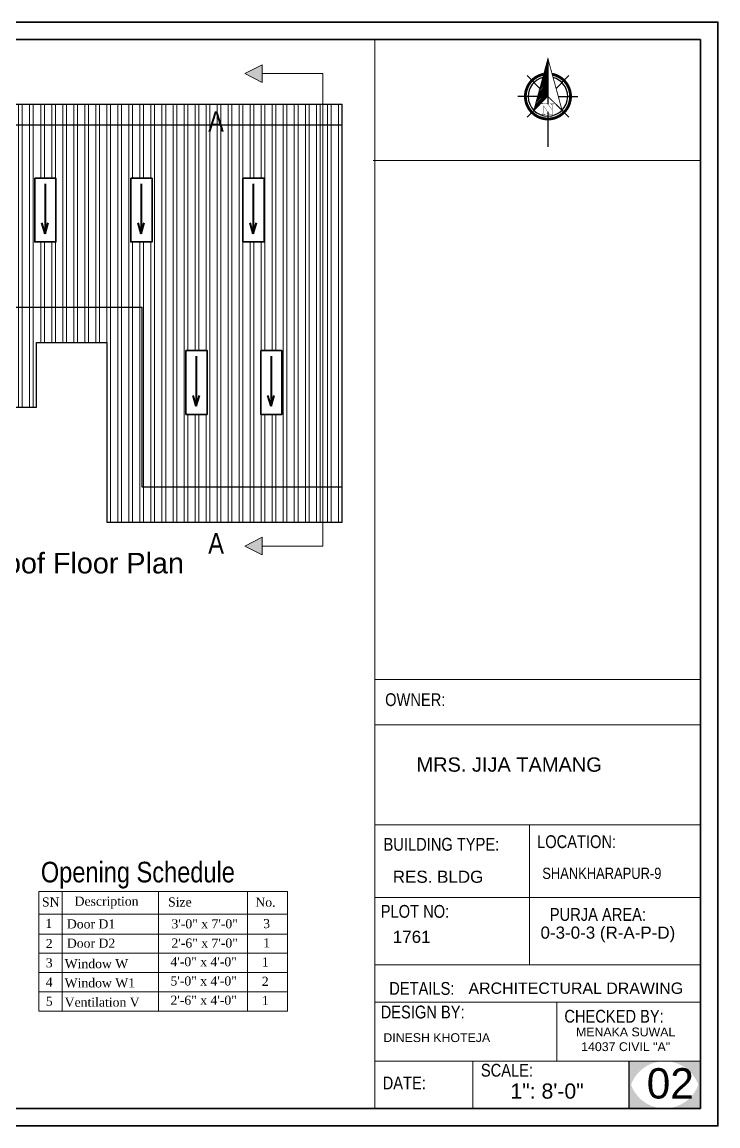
# Model space of a CAD drawing. Header units: inches. Extents: x 376358 to 406049, y -63575 to -53607.
# Drawn here: x 378478 to 378951, y -56516 to -55765 of the extents above; entities that cross this region are included whole.
import ezdxf

# ---------------------------------------------------------------- set-up
doc = ezdxf.new("R2010")
doc.units = ezdxf.units.IN
doc.header["$LTSCALE"] = 2
doc.header["$MEASUREMENT"] = 0
doc.layers.get('0').update_dxf_attribs({"linetype": 'CONTINUOUS'})
for name, color, linetype, lineweight in [('DIM_LINE', 173, 'CONTINUOUS', 20), ('DIMENTION', 140, 'CONTINUOUS', 0), ('door', 20, 'CONTINUOUS', 35), ('OUTLINE', 1, 'CONTINUOUS', 25), ('Rebars', 1, 'CONTINUOUS', 13), ('Siteplan', 7, 'CONTINUOUS', 30), ('steps', 253, 'CONTINUOUS', 20), ('TEXT', 181, 'CONTINUOUS', 25), ('WALL - A', 1, 'CONTINUOUS', 40)]:
    doc.layers.add(name, color=color, linetype=linetype, lineweight=lineweight)
doc.layers.add('Normal Wall', color=7, linetype='CONTINUOUS', lineweight=35, true_color=0xffaf89)
doc.layers.add('Rear Wall', color=7, linetype='CONTINUOUS', lineweight=20, true_color=0xd4e480)
doc.styles.get("Standard").update_dxf_attribs({"font": 'ARIALN.TTF'})
doc.styles.add('SwissBT', font='swiss.ttf', dxfattribs={"height": 12})
doc.styles.add('TIMES', font='times.ttf')
pattern_1 = [(90, (2020.27, -4347.668), (-7.5, 0), []), (90, (2022.77, -4345.168), (-7.5, 0), [])]

# ---------------------------------------------------------------- blocks, each defined once
blk = doc.blocks.new('*X29')
at = {"color": 0}
for p, q in [((146.95, -410.95), (147.62, -410.29)), ((147.15, -410.22), (147.62, -409.76)), ((147.35, -409.49), (147.62, -409.23)), ((147.55, -408.76), (147.62, -408.7)), ((145.56, -416.06), (147.62, -414)), ((145.76, -415.33), (147.62, -413.47)), ((145.96, -414.6), (147.62, -412.94)), ((146.16, -413.87), (147.62, -412.41)), ((146.36, -413.14), (147.62, -411.88)), ((146.55, -412.41), (147.62, -411.35)), ((146.75, -411.68), (147.62, -410.82)), ((143.96, -421.9), (147.62, -418.24)), ((144.16, -421.17), (147.62, -417.71)), ((144.36, -420.44), (147.62, -417.18)), ((144.56, -419.71), (147.62, -416.65)), ((144.76, -418.98), (147.62, -416.12)), ((144.96, -418.25), (147.62, -415.59)), ((145.16, -417.52), (147.62, -415.06)), ((145.36, -416.79), (147.62, -414.53)), ((142.76, -426.28), (147.62, -421.42)), ((142.96, -425.55), (147.62, -420.89)), ((143.16, -424.82), (147.62, -420.36)), ((143.36, -424.09), (147.62, -419.83)), ((143.56, -423.36), (147.62, -419.3)), ((143.76, -422.63), (147.62, -418.77))]:
    blk.add_line(p, q, dxfattribs=at)
blk = doc.blocks.new('NORTH_15')
for p, q in [((0, 3.66), (0, 10.62)), ((-2.87, 2.87), (-7.37, 7.37)), ((2.87, 2.87), (7.37, 7.37)), ((-13.37, 0), (2.72, 0)), ((5.49, 0), (17.83, 0)), ((-2.87, -2.87), (-7.37, -7.37)), ((0, -3.66), (0, -10.62)), ((2.87, -2.87), (7.37, -7.37))]:
    blk.add_line(p, q)
at = {"const_width": 1}
for points in [[(0, -8, 1), (0, 8, 0.359415), (-7.86, 1.52, 1)], [(-7.86, -1.52, 0.359415), (0, -8, 1)]]:
    blk.add_lwpolyline(points, format="xyb", dxfattribs=at)
for points, const_width in [([(4.96, -5.01), (-13.37, 0), (4.9, 5), (0, 0), (4.96, -5.01)], 0.3), ([(5.93, -1.55), (6, -1.55), (6.07, -1.54), (6.13, -1.53), (6.17, -1.52), (6.22, -1.51), (6.26, -1.49), (6.28, -1.47), (6.3, -1.45), (6.32, -1.42), (6.33, -1.39), (6.35, -1.34), (6.36, -1.29), (6.37, -1.23), (6.38, -1.16), (6.38, -1.08), (6.38, -1), (6.54, -1), (6.54, -2.34), (6.38, -2.34), (6.38, -2.3), (6.38, -2.23), (6.38, -2.16), (6.37, -2.09), (6.36, -2.04), (6.35, -1.99), (6.33, -1.95), (6.32, -1.91), (6.3, -1.88), (6.28, -1.86), (6.26, -1.83), (6.22, -1.81), (6.18, -1.8), (6.13, -1.78), (6.07, -1.77), (6.01, -1.76), (5.95, -1.76), (2.66, -1.76), (2.66, -2.34), (2.5, -2.34), (2.5, -0.16), (4.71, 1.44), (3.14, 1.44), (3.07, 1.44), (3, 1.43), (2.94, 1.42), (2.89, 1.41), (2.85, 1.4), (2.81, 1.38), (2.78, 1.36), (2.76, 1.34), (2.74, 1.31), (2.72, 1.27), (2.7, 1.22), (2.69, 1.17), (2.68, 1.11), (2.67, 1.04), (2.66, 0.97), (2.66, 0.89), (2.66, 0.87), (2.5, 0.87), (2.5, 2.21), (2.66, 2.21), (2.66, 2.17), (2.66, 2.09), (2.67, 2.03), (2.68, 1.97), (2.69, 1.91), (2.7, 1.86), (2.71, 1.82), (2.73, 1.78), (2.75, 1.76), (2.77, 1.74), (2.8, 1.72), (2.85, 1.7), (2.89, 1.68), (2.94, 1.67), (3, 1.66), (3.07, 1.66), (3.14, 1.66), (6.54, 1.66), (6.54, 0.75), (3.33, -1.55), (5.93, -1.55), (5.93, -1.55)], 0.1)]:
    blk.add_lwpolyline(points, dxfattribs=dict(const_width=const_width))
for start, end in [(90, 164.973), (270, 90), (195.027, 270)]:
    blk.add_arc((0, 0), 7, start, end)
at = {"rotation": 90}
blk.add_blockref('*X29', (-421.89, -147.62), dxfattribs=at)
blk = doc.blocks.new('A$C0BDB7EE9')
at = {"layer": 'Siteplan', "xscale": 2.999999999999779, "yscale": 2.999999999999779, "zscale": 2.999999999999779, "rotation": 247.8612575918487}
blk.add_blockref('NORTH_15', (20.2, 49.5), dxfattribs=at)
blk = doc.blocks.new('A$C327B4BBD')
at = {"layer": 'DIMENTION', "ltscale": 0.3, "xscale": 1.171875000000082, "yscale": 1.171875000000082, "zscale": 1.171875000000082, "rotation": 112.1387424081494}
blk.add_blockref('A$C0BDB7EE9', (16.1, 0), dxfattribs=at)

msp = doc.modelspace()

# ---------------------------------------------------------------- hatches: boundary and pattern name
at = {"linetype": 'ByBlock', "lineweight": 5}
for points in [[(378629.01, -55800.17), (378641.01, -55806.17), (378641.01, -55794.17)], [(378629.01, -56121.4), (378641.01, -56127.4), (378641.01, -56115.4)]]:
    msp.add_hatch(color=7, dxfattribs=at).paths.add_polyline_path(points)
msp.add_hatch(color=0).paths.add_polyline_path([(378938.94, -56471.62), (378914.63, -56471.62, -0.414214), (378938.94, -56495.93)])
at = {"layer": 'DIM_LINE'}
h = msp.add_hatch(dxfattribs=at)
h.set_pattern_fill('ANSI32', color=256, scale=20, angle=45)
h.set_pattern_definition(pattern_1)
h.paths.add_polyline_path([(378682.17, -56105.37), (378682.17, -56081.37), (378559.39, -56081.37), (378559.39, -55959.03), (378463.39, -55959.03), (378463.39, -56003.03), (378387.39, -56003.03), (378387.39, -55959.03), (378387.39, -55835.03), (378682.17, -55835.03), (378682.17, -55821.03), (378373.39, -55821.03), (378373.39, -56027.03), (378487.39, -56027.03), (378487.39, -55983.03), (378535.39, -55983.03), (378535.39, -56105.37)])
h = msp.add_hatch(dxfattribs=at)
h.set_pattern_fill('ANSI32', color=256, scale=20, angle=45)
h.set_pattern_definition(pattern_1)
h.paths.add_polyline_path([(378695.39, -55835.03), (378695.39, -55821.03), (378682.17, -55821.03), (378682.17, -55835.03)])
h = msp.add_hatch(dxfattribs=at)
h.set_pattern_fill('ANSI32', color=256, scale=20, angle=45)
h.set_pattern_definition(pattern_1)
h.paths.add_polyline_path([(378559.39, -55959.03), (378559.39, -56081.37), (378682.17, -56081.37), (378682.17, -55835.03), (378387.39, -55835.03), (378387.39, -55959.03), (378387.39, -56003.03), (378463.39, -56003.03), (378463.39, -55959.03)])
h.paths.add_polyline_path([(378603.5, -55988.52), (378603.5, -56031.85), (378589.05, -56031.85), (378589.05, -55988.52)], flags=16)
h.paths.add_polyline_path([(378627.78, -55914.59), (378627.78, -55871.26), (378642.23, -55871.26), (378642.23, -55914.59)], flags=16)
h.paths.add_polyline_path([(378639.89, -55988.52), (378654.34, -55988.52), (378654.34, -56031.85), (378639.89, -56031.85)], flags=16)
h.paths.add_polyline_path([(378566.02, -55914.59), (378551.57, -55914.59), (378551.57, -55871.26), (378566.02, -55871.26)], flags=16)
h.paths.add_polyline_path([(378500.69, -55914.59), (378486.24, -55914.59), (378486.24, -55871.26), (378500.69, -55871.26)], flags=16)
h.paths.add_polyline_path([(378431.99, -55914.59), (378417.54, -55914.59), (378417.54, -55871.26), (378431.99, -55871.26)], flags=16)
h = msp.add_hatch(dxfattribs=at)
h.set_pattern_fill('ANSI32', color=256, scale=20, angle=45)
h.set_pattern_definition(pattern_1)
h.paths.add_polyline_path([(378695.39, -55835.03), (378682.17, -55835.03), (378682.17, -56081.37), (378695.39, -56081.37)])
h = msp.add_hatch(dxfattribs=at)
h.set_pattern_fill('ANSI32', color=256, scale=20, angle=45)
h.set_pattern_definition(pattern_1)
h.paths.add_polyline_path([(378695.39, -56081.37), (378682.17, -56081.37), (378682.17, -56105.37), (378695.39, -56105.37)])
at = {"layer": 'TEXT'}
for points in [[(378914.63, -56471.62), (378890.32, -56471.62), (378890.32, -56495.93, -0.414214)], [(378914.63, -56471.62), (378890.32, -56471.62), (378890.32, -56495.93, -0.414214)], [(378938.94, -56471.62), (378914.63, -56471.62, -0.414214), (378938.94, -56495.93)], [(378890.32, -56479.44), (378890.32, -56503.75), (378914.63, -56503.75, -0.414214)], [(378890.32, -56479.44), (378890.32, -56503.75), (378914.63, -56503.75, -0.414214)], [(378938.94, -56479.44, -0.414214), (378914.63, -56503.75), (378938.94, -56503.75)], [(378938.94, -56479.44, -0.414214), (378914.63, -56503.75), (378938.94, -56503.75)]]:
    msp.add_hatch(color=0, dxfattribs=at).paths.add_polyline_path(points)

# ---------------------------------------------------------------- linework, layer by layer
at = {"color": 7, "linetype": 'ByBlock', "lineweight": 5}
for p, q in [((378629.01, -55800.17), (378641.01, -55794.17)), ((378641.01, -55806.17), (378641.01, -55794.17)), ((378641.01, -55806.17), (378629.01, -55800.17)), ((378682.17, -55800.17), (378641.01, -55800.17)), ((378682.17, -56121.4), (378682.17, -55800.17)), ((378629.01, -56121.4), (378641.01, -56115.4)), ((378641.01, -56127.4), (378641.01, -56115.4)), ((378641.01, -56127.4), (378629.01, -56121.4)), ((378682.17, -56121.4), (378641.01, -56121.4))]:
    msp.add_line(p, q, dxfattribs=at)
at = {"color": 0}
msp.add_line((378890.32, -56471.62), (378890.32, -56503.75), dxfattribs=at)
msp.add_line((378890.32, -56471.62), (378890.32, -56503.75), dxfattribs=at)
at = {"layer": 'DIM_LINE'}
for points in [[(378486.24, -55914.59), (378500.69, -55914.59), (378500.69, -55871.26), (378486.24, -55871.26)], [(378551.57, -55914.59), (378566.02, -55914.59), (378566.02, -55871.26), (378551.57, -55871.26)], [(378627.78, -55914.59), (378642.23, -55914.59), (378642.23, -55871.26), (378627.78, -55871.26)], [(378589.05, -56031.85), (378603.5, -56031.85), (378603.5, -55988.52), (378589.05, -55988.52)], [(378639.89, -56031.85), (378654.34, -56031.85), (378654.34, -55988.52), (378639.89, -55988.52)]]:
    msp.add_lwpolyline(points, close=True, dxfattribs=at)
at = {"layer": 'door', "ltscale": 0.5}
for points in [[(378486.24, -55871.26), (378500.69, -55871.26), (378500.69, -55914.59), (378486.24, -55914.59)], [(378551.57, -55871.26), (378566.02, -55871.26), (378566.02, -55914.59), (378551.57, -55914.59)], [(378627.78, -55871.26), (378642.23, -55871.26), (378642.23, -55914.59), (378627.78, -55914.59)], [(378589.05, -55988.52), (378603.5, -55988.52), (378603.5, -56031.85), (378589.05, -56031.85)], [(378639.89, -55988.52), (378654.34, -55988.52), (378654.34, -56031.85), (378639.89, -56031.85)]]:
    msp.add_lwpolyline(points, close=True, dxfattribs=at)
at = {"layer": 'Normal Wall'}
for points in [[(377892.84, -55765.13), (378950.85, -55765.13), (378950.85, -56515.66), (377892.84, -56515.66)], [(377892.84, -55765.13), (378950.85, -55765.13), (378950.85, -56515.66), (377892.84, -56515.66)], [(378938.94, -55777.03), (377916.66, -55777.03), (377916.66, -56503.75), (378938.94, -56503.75)], [(378938.94, -55777.03), (377916.66, -55777.03), (377916.66, -56503.75), (378938.94, -56503.75)]]:
    msp.add_lwpolyline(points, close=True, dxfattribs=at)
at = {"layer": 'OUTLINE'}
for p, q in [((378373.39, -55821.03), (378695.39, -55821.03)), ((378695.39, -56105.37), (378695.39, -55821.03)), ((378387.39, -55835.03), (378695.39, -55835.03)), ((378463.39, -55959.03), (378559.39, -55959.03)), ((378559.39, -56081.37), (378559.39, -55959.03)), ((378487.39, -55983.03), (378535.39, -55983.03)), ((378487.39, -56027.03), (378487.39, -55983.03)), ((378535.39, -56105.37), (378535.39, -55983.03)), ((378373.39, -56027.03), (378487.39, -56027.03)), ((378695.39, -56081.37), (378559.39, -56081.37)), ((378695.39, -56105.37), (378535.39, -56105.37))]:
    msp.add_line(p, q, dxfattribs=at)
at = {"layer": 'Rear Wall'}
for p, q in [((378717.52, -56221.31), (378717.52, -55777.03)), ((378716.34, -55859.33), (378938.94, -55859.33)), ((378717.52, -56212.04), (378938.94, -56212.04)), ((378717.52, -56212.04), (378938.94, -56212.04)), ((378717.52, -56212.04), (378938.94, -56212.04)), ((378717.52, -56212.04), (378938.94, -56212.04)), ((378717.52, -56242.85), (378938.94, -56242.85)), ((378717.52, -56242.85), (378938.94, -56242.85)), ((378717.52, -56310.91), (378938.94, -56310.91)), ((378717.52, -56310.91), (378938.94, -56310.91)), ((378822.79, -56310.91), (378822.79, -56396.81)), ((378822.79, -56310.91), (378822.79, -56406.07)), ((378717.52, -56360.4), (378938.94, -56360.4)), ((378717.52, -56360.4), (378938.94, -56360.4)), ((378717.52, -56406.07), (378938.94, -56406.07)), ((378717.52, -56431.5), (378938.94, -56431.5)), ((378717.52, -56431.5), (378938.94, -56431.5)), ((378841.37, -56471.62), (378841.37, -56431.5)), ((378841.37, -56471.62), (378841.37, -56431.5)), ((378717.52, -56471.62), (378938.94, -56471.62)), ((378717.52, -56471.62), (378938.94, -56471.62)), ((378784.26, -56471.62), (378784.26, -56503.75)), ((378784.26, -56471.62), (378784.26, -56503.75))]:
    msp.add_line(p, q, dxfattribs=at)
msp.add_lwpolyline([(378717.52, -56212.04), (378938.94, -56212.04), (378938.94, -56503.75), (378717.52, -56503.75)], close=True, dxfattribs=at)
msp.add_lwpolyline([(378717.52, -56212.04), (378938.94, -56212.04), (378938.94, -56503.75), (378717.52, -56503.75)], close=True, dxfattribs=at)
at = {"layer": 'steps', "color": 7, "lineweight": 5, "ltscale": 0.3}
for p, q in [((378489.02, -56356.25), (378658.24, -56356.25)), ((378489.02, -56437.53), (378489.02, -56356.25)), ((378504.97, -56356.25), (378504.97, -56437.53)), ((378570.38, -56356.25), (378570.38, -56437.53)), ((378630.92, -56356.25), (378630.92, -56437.53)), ((378658.24, -56356.25), (378658.24, -56437.53)), ((378489.02, -56371.62), (378658.24, -56371.62)), ((378489.02, -56371.62), (378658.24, -56371.62)), ((378489.02, -56385.2), (378658.24, -56385.2)), ((378489.02, -56398.28), (378658.24, -56398.28)), ((378489.02, -56411.36), (378658.24, -56411.36)), ((378489.02, -56424.44), (378658.24, -56424.44)), ((378489.02, -56437.53), (378658.24, -56437.53))]:
    msp.add_line(p, q, dxfattribs=at)
at = {"layer": 'WALL - A'}
for p, q in [((378493.28, -55875.02), (378493.28, -55909)), ((378558.6, -55875.02), (378558.6, -55909)), ((378634.81, -55875.02), (378634.81, -55909)), ((378493.28, -55909), (378491.15, -55901.7)), ((378493.28, -55909), (378495.4, -55901.7)), ((378558.6, -55909), (378556.47, -55901.7)), ((378558.6, -55909), (378560.73, -55901.7)), ((378634.81, -55909), (378632.69, -55901.7)), ((378634.81, -55909), (378636.94, -55901.7)), ((378596.08, -55992.28), (378596.08, -56026.26)), ((378646.92, -55992.28), (378646.92, -56026.26)), ((378596.08, -56026.26), (378593.95, -56018.96)), ((378596.08, -56026.26), (378598.21, -56018.96)), ((378646.92, -56026.26), (378644.8, -56018.96)), ((378646.92, -56026.26), (378649.05, -56018.96))]:
    msp.add_line(p, q, dxfattribs=at)

# ---------------------------------------------------------------- block references
at = {"layer": 'Rebars', "xscale": 0.5459999999999999, "yscale": 0.5459999999999999, "zscale": 0.5459999999999999, "rotation": 270}
msp.add_blockref('A$C327B4BBD', (378835.21, -55841.11), dxfattribs=at)

# ---------------------------------------------------------------- texts
at = {"color": 0}
for s, p in [('OWNER:', (378724.52, -56230.19)), ('LOCATION:', (378827.86, -56326.74))]:
    msp.add_text(s, height=8.704, dxfattribs=at).set_placement(p)
at = {"color": 7, "linetype": 'ByBlock', "lineweight": 5}
msp.add_text('Opening Schedule', height=14, dxfattribs=at).set_placement((378490.38, -56350.06))
at = {"color": 7, "linetype": 'ByBlock', "lineweight": 5, "char_height": 14}
for s, insert, width, attachment_point in [('A', (378614.9, -55839.73), 26.5803, 9), ('A', (378614.9, -56126.58), 26.5803, 9), ('{\\fArial CE|b0|i0|c0|p34;Roof\\fArial CE|b0|i0|c238|p34; Floor Plan}', (378519.77, -56133.1), 235.547, 5)]:
    msp.add_mtext(s, dxfattribs=dict(at, insert=insert, width=width, attachment_point=attachment_point))
at = {"layer": 'steps', "color": 7, "lineweight": 5, "ltscale": 0.3, "style": 'TIMES'}
for s, height, p in [('SN', 6.169, (378491.15, -56366.48)), ('Description', 6.169, (378513.35, -56365.92)), ('Size', 6.169, (378576.93, -56366.48)), ('No.', 6.169, (378636.28, -56366.61)), ('1', 6.17, (378493.46, -56381.03)), ('Door D1', 6.169, (378508.09, -56381.41)), ('3\'-0" x 7\'-0"', 6.169, (378579.23, -56381.32)), ('3', 6.17, (378641.6, -56381.16)), ('2', 6.17, (378493.77, -56394.74)), ('Door D2', 6.169, (378508.09, -56394.49)), ('2\'-6" x 7\'-0"', 6.169, (378579.23, -56394.4)), ('1', 6.17, (378641.6, -56394.24)), ('3', 6.17, (378493.77, -56407.83)), ('Window W', 6.169, (378506.59, -56408.42)), ('4\'-0" x 4\'-0"', 6.169, (378578.54, -56407.11)), ('1', 6.17, (378640.66, -56407.33)), ('4', 6.17, (378493.77, -56420.91)), ('Window W1', 6.169, (378506.59, -56421.5)), ('5\'-0" x 4\'-0"', 6.169, (378578.54, -56420.19)), ('2', 6.17, (378640.66, -56420.41)), ('5', 6.17, (378493.77, -56433.99)), ('Ventilation V', 6.169, (378506.59, -56434.58)), ('2\'-6" x 4\'-0"', 6.169, (378578.54, -56433.27)), ('1', 6.17, (378640.66, -56433.49))]:
    msp.add_text(s, height=height, dxfattribs=at).set_placement(p)
at = {"layer": 'TEXT', "color": 0}
for s, height, p in [('OWNER:', 8.704, (378724.52, -56230.19)), ('LOCATION:', 8.704, (378827.86, -56326.74)), ('CHECKED BY:', 8.7044, (378846.42, -56445.43)), ('CHECKED BY:', 8.7044, (378846.42, -56445.43)), ('SCALE:', 8.704, (378789.65, -56482.16)), ('SCALE:', 8.704, (378789.65, -56482.16))]:
    msp.add_text(s, height=height, dxfattribs=at).set_placement(p)
at = {"layer": 'TEXT', "color": 0, "linetype": 'ByBlock', "style": 'SwissBT'}
for s, insert, char_height, width, attachment_point in [('MRS. JIJA TAMANG', (378808.86, -56265.09), 9.72, 217.5111, 2), ('ARCHITECTURAL DRAWING', (378781.24, -56418.15), 7.7396, 268.5322, 1), ('DINESH KHOTEJA', (378723.31, -56452.64), 6, 201.5276, 1), ('MENAKA SUWAL\\P14037 CIVIL "A"', (378888.1, -56448.77), 6, 88.5492, 2)]:
    msp.add_mtext(s, dxfattribs=dict(at, insert=insert, char_height=char_height, width=width, attachment_point=attachment_point))
at = {"layer": 'TEXT', "color": 0, "attachment_point": 1}
for s, insert, char_height, width in [('BUILDING TYPE:', (378723.44, -56319.82), 8.7044, 148.5551), ('BUILDING TYPE:', (378723.44, -56319.82), 8.7044, 148.5551), ('PLOT NO: ', (378721.54, -56365.43), 8.704, 138.0271), ('PLOT NO: ', (378721.54, -56365.43), 8.704, 138.0271), ('PURJA AREA:', (378836.55, -56367.53), 8.7044, 197.5821), ('PURJA AREA:', (378836.55, -56367.53), 8.7044, 197.5821), ('DETAILS: ', (378727.34, -56417.81), 8.704, 138.0271), ('DESIGN BY:', (378721.5, -56433.86), 8.704, 138.0271), ('DESIGN BY:', (378721.5, -56433.86), 8.704, 138.0271), ('DATE:', (378722.85, -56482.1), 8.704, 34.8177)]:
    msp.add_mtext(s, dxfattribs=dict(at, insert=insert, char_height=char_height, width=width))
at = {"layer": 'TEXT', "color": 0, "style": 'SwissBT'}
for s, insert, char_height, width, attachment_point in [('RES. BLDG', (378729.75, -56342.11), 8.256, 163.2142, 1), ('RES. BLDG', (378729.75, -56342.11), 8.256, 163.2142, 1), ('0-3-0-3 (R-A-P-D)', (378876.01, -56380.1), 8.2555, 163.2142, 2), ('1761', (378729.75, -56382.94), 8.256, 163.2142, 1), ('02', (378902.42, -56476.39), 20.639, 20.1585, 1)]:
    msp.add_mtext(s, dxfattribs=dict(at, insert=insert, char_height=char_height, width=width, attachment_point=attachment_point))
at = {"layer": 'TEXT', "color": 0, "linetype": 'ByBlock', "insert": (378831.39, -56340.08), "char_height": 7.6711, "attachment_point": 1}
msp.add_mtext_dynamic_manual_height_columns('SHANKHARAPUR-9', width=381.0351, gutter_width=1.53, heights=[0], dxfattribs=at)
at = {"layer": 'TEXT', "color": 0, "ltscale": 0.5, "insert": (378809.73, -56486.8), "char_height": 10.319, "width": 127.5344, "attachment_point": 1, "style": 'SwissBT'}
msp.add_mtext('1": 8\'-0"', dxfattribs=at)
msp.add_mtext('1": 8\'-0"', dxfattribs=at)

doc.saveas('drawing.dxf')
